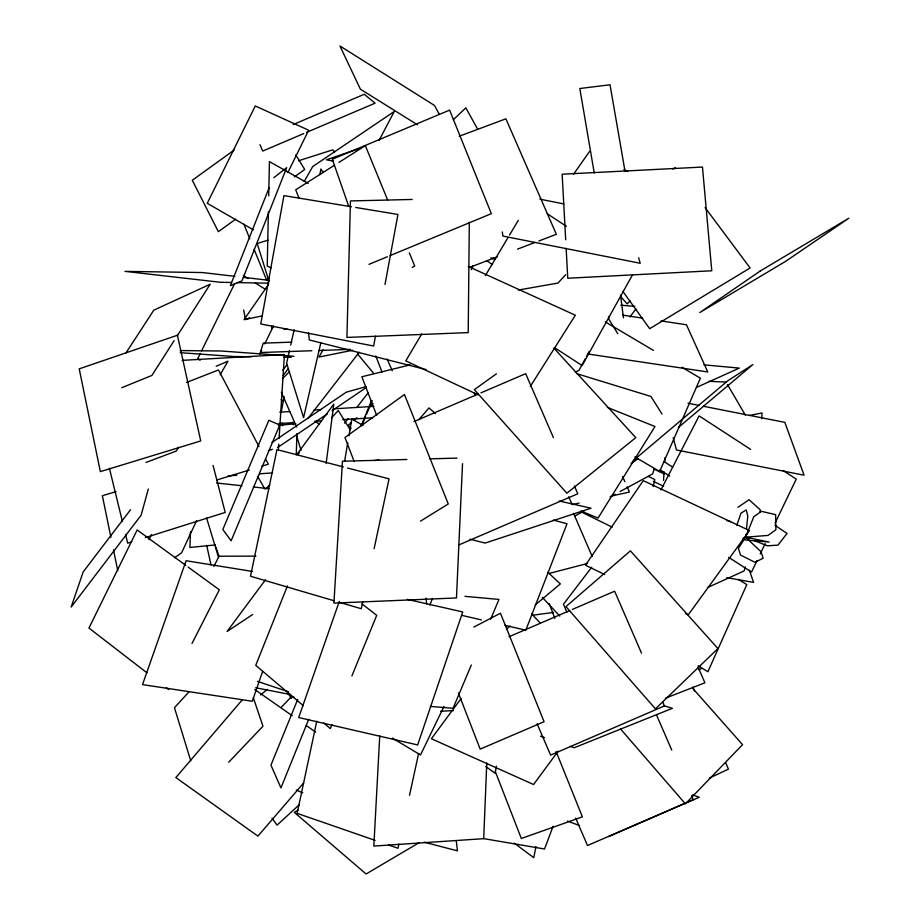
<?xml version="1.0" encoding="UTF-8"?>
<svg xmlns="http://www.w3.org/2000/svg" width="920" height="920" viewBox="0 0 920 920"><rect width="100%" height="100%" fill="white"/><g stroke="black" fill="none" stroke-linecap="round" stroke-linejoin="round"><path stroke-width="1.38" d="M469.315 222.41L468.211 332.615L346.921 337.421L350.462 200.939L412.16 199.456M268.375 211.657L267.237 266.006L271.089 267.915M268.709 195.925L269.433 161.598L308.188 183.356M296.251 454.836L296.93 433.538M190.509 531.691L189.899 547.457L215.475 544.916M486.772 762.956L483.701 838.672L373.83 846.078L379.741 735.931M462.518 463.668L456.469 597.954L333.914 603.106L342.459 461.242L406.916 459.482M278.358 449.868L278.714 444.176M279.082 438.483L284.441 354.522L182.102 360.375M663.538 480.424L664.079 471.902M664.711 461.955L664.976 457.7M761.645 418.657L762.047 412.953L749.42 415.483M760.012 512.497L760.242 509.806L749.029 499.721L738.001 507.311M745.913 534.382L745.614 537.176L738.415 548.366L740.496 555.036L754.963 562.304L763.129 558.233L761.012 551.724L745.614 537.176L743.107 538.2M746.488 528.77L747.787 516.154L746.281 509.933L740.968 513.153L736.874 525.262M271.952 326.059L271.642 328.865L273.205 326.497M326.14 463.542L333.799 404.064L296.918 454.445M344.632 461.035L347.748 442.796M348.956 435.781L351.831 418.945L362.905 425.431M375.463 336.225L373.658 346.023L260.762 323.99L283.923 195.615L351.486 206.781M385.02 284.441L397.946 214.452L355.706 207.471M319.838 174.65L320.896 169.004L323.184 172.558M281.255 411.941L284.13 396.612M496.466 766.21L495.121 773.248L485.806 766.556M535.957 846.549L533.761 857.693L514.268 843.145M316.767 721.176L297.137 813.349L375.118 840.362M362.767 601.737L361.272 608.718L339.388 602.301M374.118 548.676L389.056 478.86L347.541 468.015M398.889 844.088L397.98 848.274L388.573 845.008M409.515 795.317L418.611 753.514M289.455 350.623L286.626 363.147L303.589 417.611L320.792 342.895M290.708 345.058L294.158 329.762M653.165 486.542L654.81 479.55L648.37 476.399M148.339 489.026L141.105 515.234L71.185 607.039L83.191 571.895L130.536 509.749M654.338 468.487L652.636 473.915L620.137 491.51M745.418 566.904L744.084 570.952L707.514 587.569M262.591 671.519L252.287 701.247L142.496 684.606L186.105 560.74L252.54 571.447M339.261 601.484L298.701 717.543L417.657 744.935L462.737 611.949L407.296 599.403M471.27 269.698L472.742 265.684M553.104 826.263L544.548 848.987L483.909 838.66M269.089 187.795L230.368 285.648L241.96 280.899L286.661 167.636L273.815 177.698M287.454 585.879L255.748 665.356L303.312 705.674M429.858 605.072L432.503 598.414M308.729 719.279L280.945 787.888L270.94 765.175L297.712 699.384M331.947 724.626L330.337 728.582L323.851 723.085M351.911 675.901L376.717 615.319L361.974 603.865M361.226 425.477L371.645 400.51M361.755 425.741L365.573 416.587M366.666 413.977L372.128 400.901M471.316 665.01L453.065 708.273L430.307 706.41M490.671 619.114L498.973 599.438L465.002 596.344M196.615 520.547L181.596 552.851L174.57 557.761M148.971 539.695L151.443 534.554M757.102 560.441L751.502 572.056L728.663 557.347M760.207 553.99L765.175 543.651M775.123 522.997L796.248 479.101L783.058 470.511M443.992 706.468L420.497 754.963L392.391 738.105M259.727 354.073L261.602 350.255M264.73 343.884L273.47 326.036M287.891 172.488L308.66 130.226L255.265 105.972L207.253 203.308L253.31 229.816M200.295 353.464L197.788 358.558L200.1 360.26M201.549 350.911L234.715 283.44M213.865 566.444L219.04 556.221L255.921 556.128M192.004 643.482L219.328 589.8L188.083 567.042M660.928 489.923L699.119 415.897L750.674 449.443M379.051 140.449L394.277 111.458L312.697 166.566L304.233 181.435M585.097 359.041L579.025 370.3L575.207 372.232M586.454 356.546L589.156 351.543M632.511 274.804L582.13 365.562L554.415 347.565M323.092 349.796L319.01 357.041L352.544 350.267M178.503 447.304L176.387 450.995L146.027 462.461M220.167 374.75L227.941 361.215L216.177 366.263M421.751 333.925L405.8 360.881L478.112 394.818M485.38 275.529L508.058 237.509M509.519 235.06L518.293 220.34M530.299 386.446L575.333 315.215L468.303 266.466M174.144 340.641L151.915 375.429L121.716 387.734M177.215 335.834L210.174 284.245L153.812 310.155L125.672 353.429M268.582 284.314L244.018 319.642L262.073 315.951M573.447 174.363L589.639 151.328M283.084 375.647L288.144 368.77M558.083 751.249L533.588 784.519L431.399 738.737L461.058 698.567M265.489 579.784L227.102 631.453L252.666 614.502M629.947 316.963L635.938 308.89M591.686 567.26L563.466 604.233L566.892 612.133M282.716 370.323L287.086 364.653M307.912 418.542L359.225 352.245M344.609 423.166L348.082 418.692M356.764 407.491L368.058 392.943M242.316 699.775L175.858 777.561L257.911 836.119L303.703 782.908M418.772 419.727L429.019 407.928L435.413 413.609M630.108 300.736L627.221 303.933L620.505 296.459M188.991 691.828L174.455 707.721L190.739 760.771M565.673 274.689L557.945 283.072L518.351 290.041M265.753 489.026L269.629 484.84M297.666 454.48L299.598 452.387M331.499 417.853L338.261 410.527L350.244 429.824M228.712 762.231L262.959 726.236L253.333 697.728M280.979 707.641L291.743 696.325L294.354 697.475M282.417 378.729L289.512 371.622M453.387 119.657L465.842 107.858L477.675 129.214M299.172 804.816L277.07 825.136L272.055 818.202M351.543 422.406L348.312 425.235L351.187 428.375M353.694 420.52L356.914 417.691M368.736 407.318L373.037 403.535M260.682 694.98L267.214 689.379M632.971 460.874L727.869 380.707L752.836 364.596L678.35 427.489M506.793 628.82L510.071 626.06M535.21 604.981L560.349 583.901L547.837 572.274M234.163 150.064L192.291 180.262L218.362 231.679L235.623 219.236M294.342 176.951L304.704 169.487L295.757 154.859M496.443 373.796L474.341 389.654L566.87 493.235L635.789 437.644L553.966 348.22M272.021 442.44L346.357 392.15L366.137 386.607M277.736 447.442L327.393 413.862M332.12 410.653L366.413 387.469M631.12 463.427L638.066 458.746M334.132 165.439L295.711 189.796L298.862 197.777M338.928 162.392L365.343 145.636L387.596 199.881M420.486 521.145L448.27 503.953L404.455 394.519L344.954 437.529L354.188 461.518M297.976 810.152L294.331 812.36L366.091 874L419.221 842.616M672.899 169.096L675.349 167.647M412.252 267.409L414.724 266.029L409.296 252.793M575.126 515.856L583.878 511.117M610.132 496.915L615.135 494.212M473.892 627.037L500.468 613.237L544.077 721.717L480.171 749.121L458.39 692.932M709.366 778.113L728.456 769.108L725.627 762.599M698.901 669.817L701.488 668.61M269.077 278.541L266.466 279.726L254.092 249.297M696.44 387.458L739.312 368.103L703.961 364.837M608.637 836.556L699.269 797.26L692.553 794.949M459.195 544.789L577.794 493.764L574.39 485.932M509.036 636.744L569.745 610.558M572.389 609.419L614.629 591.203L641.516 653.165M413.954 421.59L478.354 393.967M480.976 392.84L525.665 373.669L553.426 437.632M303.703 133.595L262.717 151.052L259.992 144.693M306.348 132.468L375.096 103.178L364.274 94.265L293.296 124.499M249.469 317.894L245.525 319.585L243.639 310.017M368.978 264.362L387.4 256.726M390.034 255.633L491.337 213.67L449.627 110.112L332.315 159.252L348.76 206.413M186.564 382.444L218.477 369.978L259.026 446.602M665.367 698.234L704.915 682.778L698.061 667.069M469.257 267.536L497.398 256.806M517.488 249.136L534.911 242.489M538.924 240.948L556.347 234.301L505.897 118.818L459.264 136.206M268.295 450.719L272.343 449.316M358.604 148.775L326.381 159.792L333.431 161.126M658.8 471.5L661.514 470.58M298.494 160.793L332.683 149.868L334.696 151.869M131.744 541.868L127.684 543.156L125.649 534.842M145.291 537.602L225.216 512.44L213.06 465.462M268.134 240.12L257.209 243.535L269.123 281.692M216.66 480.044L249.297 470.028M261.533 466.279L268.341 464.197L265.673 459.172M283.992 329.394L286.741 328.555M116.093 491.636L102.373 495.719L110.917 537.349M548.826 573.539L587.512 563.466M410.205 364.86L361.859 376.774L376.659 415.414M579.094 503.113L572.102 504.643L568.767 496.8M611.248 496.053L629.418 492.062L627.141 486.864M374.67 460.541L378.925 459.954M532.3 615.261L553.518 612.444M278.656 425.27L295.803 423.729M228.148 475.881L236.75 475.306M259.693 473.788L272.596 472.926M279.714 412.183L289.708 411.562M313.95 410.067L321.08 409.63M333.914 408.836L373.853 406.375M278.875 423.568L294.492 422.613M315.79 421.303L321.471 420.946M342.769 419.635L372.588 417.806M440.622 711.263L453.422 710.573M291.801 342.148L263.223 343.16L260.394 352.532L311.822 350.738M318.975 350.485L350.405 349.381M429.835 458.85L457.044 458.114M180.147 350.566L221.225 351.014L293.974 356.304M251.309 356.764L234.232 356.534L180.262 352.693M284.05 357.202L291.168 357.293M231.633 282.486L220.271 282.267L125.039 271.377L202.434 272.55L234.887 276.345M237.314 282.601L268.559 283.199M708.894 381.34L726.006 382.065M620.77 305.198L634.834 306.348M216.522 483L241.96 485.748M253.264 486.967L268.824 488.647M243.351 277.334L268.743 280.301M587.696 353.959L707.768 371.956L686.458 324.76L661.031 320.919M622.909 315.169L642.678 318.159M726.765 577.668L753.572 582.383L749.363 570.159M255.611 687.757L290.593 694.577M687.987 403.213L699.211 405.433M703.432 406.26L784.829 422.36L804.08 475.203L676.464 449.983L673.21 437.724M539.867 199.157L563.799 203.906M559.222 501.02L591.019 508.185L485.15 543.076L469.993 539.223M462.07 615.422L481.47 619.919M505.034 625.37L525.826 630.177L567.019 523.733L553.276 520.099M426.224 369.622L309.339 339.952L308.568 332.867M343.39 466.934L276.966 449.592L250.505 576.242L333.914 600.702M424.131 842.168L457.424 850.839L456.308 840.96M726.846 520.547L730.641 521.709M576.886 373.716L650.923 396.451L661.997 414.011M664.159 705.789L672.382 708.319L574.229 747.741L570.193 746.361M490.774 257.922L494.856 259.198M743.21 539.154L745.901 540.04L769.166 542.075L745.614 537.176L753.733 516.856L761.357 511.313L775.617 514.636L775.894 529.724L768.027 535.417L745.614 537.176L749.466 538.706M257.519 681.409L288.57 691.806M540.534 736.253L544.571 737.633M567.582 821.077L579.496 825.573M754.607 540.73L767.441 545.813L777.986 545.123L787.025 533.462L774.973 525.308M607.43 407.41L654.982 426.512L598.034 518.075L580.957 511.025M296.297 790.038L302.795 792.867M654.097 469.188L664.366 473.995M653.338 481.401L663.676 486.254M604.716 574.517L585.442 565.213L643.275 480.631L749.466 530.575L688.275 614.824L685.699 613.594M581.486 512.049L612.191 527.16M623.921 169.521L627.727 171.545M634.846 456.964L659.663 471.466L700.373 378.189L681.858 367.229M605.325 321.897L653.464 350.416M698.165 665.781L707.905 671.726L746.821 584.602L738.277 579.335M417.588 124.867L360.41 89.194L339.952 46L434.527 105.489L439.277 114.275M243.328 275.505L248.124 278.518M255.334 283.026L264.937 289.041M281.117 399.636L283.521 401.178M314.743 421.153L319.55 424.235M660.031 469.844L669.656 476.065M664.286 461.736L672.669 467.164M492.993 257.887L495.385 259.452M486.53 260.659L492.534 264.558M547.216 213.727L566.363 226.297M254.805 689.529L292.226 715.714M306.256 725.535L315.606 732.078M185.771 565.363L137.172 529.954L88.952 628.061L146.97 672.831M166.313 687.746L168.578 689.505M542.305 597.356L559.774 616.078M531.668 613.881L540.396 623.219M692.633 688.217L742.567 744.659L685.377 803.85L620.482 728.904M357.454 353.832L373.83 373.543M705.077 207.552L750.099 267.984L649.681 328.681L622.897 291.433M287.373 692.656L291.582 698.395M617.78 333.684L608.879 319.332L608.522 316.503M727.444 384.525L745.464 415.322M257.726 476.525L264.776 488.876M387.113 358.995L392.311 370.829M281.37 392.276L296.654 427.041M622.575 476.456L624.864 481.654M692.863 687.056L694.565 690.966M662.688 701.96L664.412 705.916L550.608 755.124L537.107 723.775M656.5 714.92L671.772 750.122M691.564 795.765L693.255 799.687L587.489 845.526L575.678 818.087M573.574 513.371L592.169 556.439M474.191 393.001L475.329 395.634M243.869 224.158L249.791 238.705M556.117 751.536L582.383 816.868L521.329 838.488L495.339 771.627M375.797 355.959L381.984 372.013M549.274 603.716L554.841 618.378M216.005 547.377L218.684 555.484M206.517 517.695L218.546 557.416M292.491 422.096L293.308 424.787M296.562 435.562L301.035 450.374M638.664 257.761L640.205 263.269L502.895 236.072L502.285 231.932M109.434 468.36L122.279 520.996M282.037 422.959L282.67 425.695M206.701 545.341L210.99 564.983M113.482 549.838L117.76 570.664M625.071 171.534L610.018 84.778L579.818 88.527L594.251 173.006M620.551 295.044L623.449 317.848M425.983 598.069L426.604 603.704M565.685 239.763L562.154 174.214L702.466 167.06L711.769 270.779L567.755 278.242L566.145 248.319M279.726 425.086L231.104 540.822L222.835 529.495L268.87 420.267L279.726 425.086M717.922 648.565L655.454 708.871L565.972 606.613L630.395 550.827L717.922 648.565M760.288 270.963L699.856 312.524L785.68 261.303L848.815 218.236L760.288 270.963M177.422 335.236L79.212 368.851L100.349 471.626L200.721 440.944L177.422 335.236"/></g></svg>
